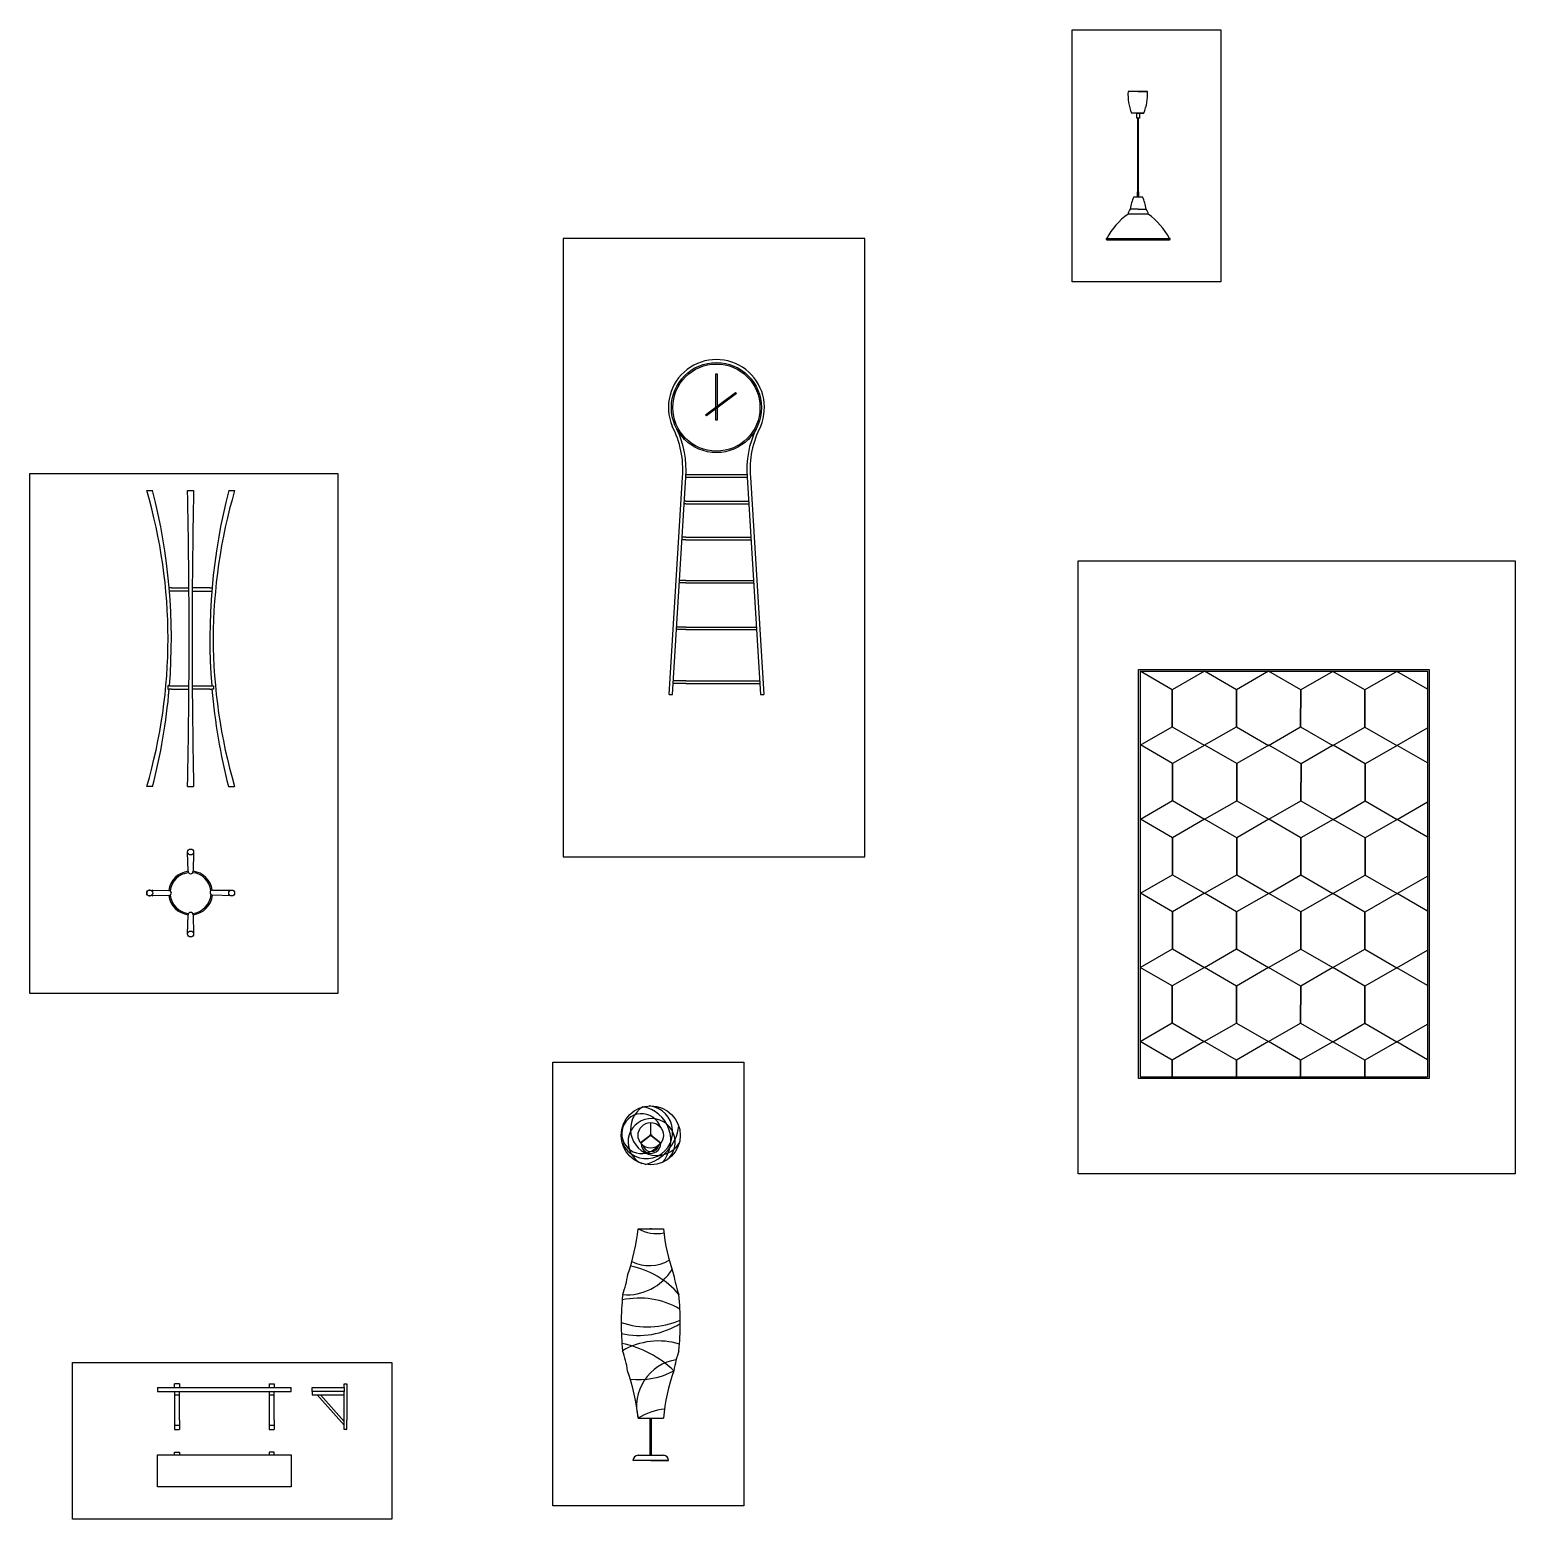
# Model space of a CAD drawing. Header units: inches. Extents: x 18 to 897, y 85 to 966.
import ezdxf

# ---------------------------------------------------------------- set-up
doc = ezdxf.new("R2010")
doc.units = ezdxf.units.IN
doc.header["$MEASUREMENT"] = 0

msp = doc.modelspace()

# ---------------------------------------------------------------- linework, layer by layer
for p, q in [((679.44, 929.06), (667.97, 929.06)), ((673.71, 929.06), (679.44, 929.06)), ((672.94, 916.32), (670.08, 916.32)), ((674.47, 916.32), (672.94, 916.32)), ((673.15, 913.32), (673.15, 916.32)), ((673.15, 916.32), (673.65, 916.32)), ((673.84, 916.32), (674.41, 916.32)), ((674.25, 916.32), (674.75, 916.32)), ((677.34, 916.32), (674.47, 916.32)), ((674.75, 916.32), (674.75, 913.32)), ((674.75, 916.32), (677.34, 916.32)), ((674.75, 913.32), (673.15, 913.32)), ((673.65, 913.32), (673.65, 869.78)), ((674.25, 869.78), (674.25, 913.32)), ((671.45, 866.78), (676.45, 866.78)), ((674.45, 869.78), (673.45, 869.78)), ((673.45, 869.78), (673.45, 866.78)), ((673.95, 866.78), (674.25, 866.78)), ((674.25, 866.78), (674.45, 866.78)), ((674.45, 866.78), (674.45, 869.78)), ((679.95, 856.55), (667.95, 856.55)), ((673.95, 859.55), (669.25, 859.55)), ((673.95, 859.55), (678.65, 859.55)), ((655.35, 842.16), (692.55, 842.16)), ((655.35, 842.16), (673.95, 842.16)), ((655.35, 841.36), (692.55, 841.36)), ((405.76, 723.11), (405.8, 723.11)), ((444.6, 724.63), (443.19, 723.13)), ((396.48, 572.5), (404.4, 701.02)), ((398.41, 572.5), (406.32, 701.02)), ((406.32, 701.02), (442.64, 701.02)), ((406.43, 702.52), (442.54, 702.52)), ((442.64, 701.02), (450.56, 572.5)), ((444.57, 701.02), (452.48, 572.5)), ((87.5, 693), (91, 693)), ((111.7, 693), (115.2, 693)), ((135.99, 693), (139.39, 693)), ((406.32, 685.2), (405.35, 685.2)), ((406.32, 686.7), (405.44, 686.7)), ((406.32, 686.7), (443.53, 686.7)), ((406.32, 685.2), (443.62, 685.2)), ((406.32, 663.94), (404.04, 663.94)), ((406.32, 665.44), (404.13, 665.44)), ((406.32, 665.44), (444.84, 665.44)), ((406.32, 663.94), (444.93, 663.94)), ((102.07, 635.5), (100.78, 635.5)), ((102.07, 635.5), (102.07, 635.5)), ((102.07, 635.5), (112.45, 635.5)), ((124.83, 635.5), (114.44, 635.5)), ((124.83, 635.5), (126.14, 635.5)), ((406.32, 638.36), (402.46, 638.36)), ((406.32, 639.86), (402.56, 639.86)), ((406.32, 639.86), (446.41, 639.86)), ((406.32, 638.36), (446.51, 638.36)), ((112.45, 633.5), (100.95, 633.5)), ((114.43, 633.5), (125.97, 633.5)), ((406.32, 610.79), (400.77, 610.79)), ((406.32, 612.29), (400.86, 612.29)), ((406.32, 612.29), (448.11, 612.29)), ((406.32, 610.79), (448.2, 610.79)), ((102.07, 605.5), (102.07, 605.5)), ((674.19, 345.25), (674.19, 587.25)), ((674.19, 587.25), (675.19, 587.25)), ((675.19, 587.25), (846.19, 587.25)), ((675.19, 586.25), (845.19, 586.25)), ((675.19, 586.25), (675.19, 346.25)), ((845.19, 586.25), (845.19, 346.25)), ((846.19, 587.25), (846.19, 345.25)), ((100.95, 577.5), (99.95, 577.5)), ((99.95, 577.5), (99.95, 575.5)), ((99.95, 575.5), (100.78, 575.5)), ((102.07, 575.5), (100.78, 575.5)), ((100.95, 577.5), (112.46, 577.5)), ((102.07, 575.5), (112.45, 575.5)), ((114.43, 577.5), (125.91, 577.5)), ((124.83, 575.5), (114.44, 575.5)), ((124.83, 575.5), (126.08, 575.5)), ((125.91, 577.5), (126.91, 577.5)), ((126.91, 575.5), (126.08, 575.5)), ((126.91, 577.5), (126.91, 575.5)), ((406.32, 578.9), (398.8, 578.9)), ((406.32, 580.4), (398.89, 580.4)), ((406.32, 580.4), (450.08, 580.4)), ((406.32, 578.9), (450.17, 578.9)), ((396.48, 572.5), (398.41, 572.5)), ((450.56, 572.5), (452.48, 572.5)), ((452.48, 572.5), (452.48, 572.5)), ((91, 518), (87.5, 518)), ((111.7, 518), (115.2, 518)), ((135.8, 518), (139.5, 518)), ((111.95, 467.93), (111.7, 479.25)), ((115.2, 479.25), (114.95, 467.93)), ((89.25, 456.75), (100.57, 456.5)), ((100.57, 453.5), (89.25, 453.25)), ((91, 456.75), (90.96, 456.71)), ((90.96, 453.29), (91, 453.25)), ((137.71, 453.25), (126.4, 453.75)), ((126.47, 456.75), (137.79, 456.75)), ((111.7, 430.75), (111.95, 442.07)), ((114.95, 442.07), (115.2, 430.75)), ((846.19, 345.25), (674.19, 345.25)), ((675.19, 346.25), (845.19, 346.25)), ((385.63, 312.17), (385.63, 319.17)), ((385.73, 312.16), (385.73, 319.17)), ((385.19, 311.43), (379.64, 307.15)), ((385.24, 311.35), (379.7, 307.08)), ((386.03, 311.36), (391.57, 307.09)), ((386.1, 311.5), (391.66, 307.21)), ((378.13, 256.45), (393.13, 256.45)), ((378.13, 256.45), (390.63, 256.45)), ((378.13, 256.45), (385.63, 256.45)), ((386.13, 256.45), (385.13, 256.45)), ((385.13, 256.45), (385.63, 256.45)), ((93.93, 162.62), (172.93, 162.62)), ((93.93, 162.62), (93.93, 160.12)), ((93.93, 160.12), (172.93, 160.12)), ((103.93, 162.62), (103.93, 164.62)), ((106.93, 164.62), (103.93, 164.62)), ((103.93, 160.12), (103.93, 147.12)), ((103.93, 160.12), (103.93, 158.12)), ((106.93, 164.62), (106.93, 162.62)), ((106.93, 158.12), (106.93, 160.12)), ((159.93, 164.62), (159.93, 162.62)), ((159.93, 164.62), (162.93, 164.62)), ((159.93, 160.12), (159.93, 158.12)), ((162.93, 164.62), (162.93, 162.62)), ((162.93, 158.12), (162.93, 160.12)), ((172.93, 160.12), (172.93, 162.62)), ((185.31, 160.12), (185.31, 162.62)), ((185.31, 162.62), (204.31, 162.62)), ((204.31, 160.12), (185.31, 160.12)), ((185.31, 160.12), (185.31, 158.12)), ((204.31, 162.62), (204.31, 164.62)), ((204.31, 164.62), (205.81, 164.62)), ((204.31, 162.62), (204.31, 160.12)), ((204.31, 143.12), (204.31, 160.12)), ((205.81, 164.62), (205.81, 143.12)), ((103.93, 158.12), (106.93, 158.12)), ((106.93, 147.12), (106.93, 158.12)), ((159.93, 158.12), (162.93, 158.12)), ((159.93, 158.12), (159.93, 147.12)), ((162.93, 147.12), (162.93, 158.12)), ((185.31, 158.12), (204.31, 158.12)), ((188.31, 158.12), (204.31, 140.19)), ((190.25, 158.12), (204.31, 142.37)), ((103.93, 147.12), (103.93, 143.12)), ((103.93, 143.12), (103.93, 137.67)), ((106.93, 143.12), (106.93, 147.12)), ((106.93, 143.12), (106.93, 137.67)), ((159.93, 147.12), (159.93, 143.12)), ((159.93, 143.12), (159.93, 137.67)), ((162.93, 143.12), (162.93, 147.12)), ((162.93, 143.12), (162.93, 137.67)), ((204.31, 137.67), (204.31, 143.12)), ((205.81, 137.67), (205.81, 143.12)), ((378.13, 144.45), (393.13, 144.45)), ((385.13, 144.45), (385.13, 122.45)), ((386.13, 122.45), (386.13, 144.45)), ((103.93, 140.19), (106.93, 140.19)), ((103.93, 137.67), (106.93, 137.67)), ((159.93, 140.19), (162.93, 140.19)), ((159.93, 137.67), (162.93, 137.67)), ((205.81, 137.67), (204.31, 137.67)), ((103.93, 122.8), (103.93, 124.3)), ((103.93, 124.3), (106.93, 124.3)), ((106.93, 124.3), (106.93, 122.8)), ((162.93, 124.3), (159.93, 124.3)), ((159.93, 124.3), (159.93, 122.8)), ((162.93, 122.8), (162.93, 124.3)), ((93.93, 103.8), (93.93, 122.8)), ((93.93, 122.8), (172.93, 122.8)), ((172.93, 122.8), (172.93, 103.8)), ((396.13, 119.45), (375.13, 119.45)), ((378.13, 122.45), (393.13, 122.45)), ((385.63, 119.45), (396.13, 119.45)), ((172.93, 103.8), (93.93, 103.8))]:
    msp.add_line(p, q)
at = {"color": 43, "true_color": 0xb5a885}
msp.add_lwpolyline([(634.87, 965.56), (722.9, 965.56), (722.9, 816.58), (634.87, 816.58)], close=True, dxfattribs=at)
at = {"color": 2}
msp.add_lwpolyline([(512.3, 842.03), (333.81, 842.03), (333.81, 476.42), (512.3, 476.42)], close=True, dxfattribs=at)
for points in [[(424.04, 742.32), (424.04, 762.04), (424.92, 762.04), (424.92, 742.97)], [(424.92, 741.87), (424.92, 734.72), (424.04, 734.72), (424.04, 741.22)], [(675.13, 542.41), (694.13, 553.34), (694.16, 575.26), (675.19, 586.25)], [(845.19, 575.5), (827.06, 586.01), (808.06, 575.08), (808.02, 553.16), (826.99, 542.17), (845.19, 552.64)], [(675.19, 498.8), (675.33, 498.72), (694.33, 509.65), (694.36, 531.57), (675.4, 542.56), (675.19, 542.45)], [(845.19, 531.94), (827.26, 542.33), (808.26, 531.4), (808.23, 509.48), (827.19, 498.49), (845.19, 508.84)], [(675.19, 454.92), (675.26, 454.88), (694.26, 465.81), (694.29, 487.73), (675.33, 498.72), (675.19, 498.65)], [(845.19, 488.06), (827.19, 498.49), (808.19, 487.56), (808.16, 465.64), (827.13, 454.65), (845.19, 465.04)], [(675.19, 411.04), (694.19, 421.98), (694.23, 443.89), (675.26, 454.88), (675.19, 454.85)], [(845.19, 444.18), (827.13, 454.65), (808.13, 443.72), (808.09, 421.8), (827.06, 410.81), (845.19, 421.24)], [(675.13, 367.21), (694.13, 378.14), (694.16, 400.06), (675.19, 411.04)], [(845.19, 400.3), (827.06, 410.81), (808.06, 399.88), (808.02, 377.96), (826.99, 366.97), (845.19, 377.44)], [(694.08, 346.25), (694.09, 356.22), (675.13, 367.21)], [(732.04, 346.25), (732.06, 356.16), (713.09, 367.15), (694.09, 356.22), (694.08, 346.25)], [(770.01, 346.25), (770.02, 356.1), (751.06, 367.09), (732.06, 356.16), (732.04, 346.25)], [(807.98, 346.25), (807.99, 356.04), (789.02, 367.03), (770.02, 356.1), (770.01, 346.25)], [(845.19, 356.42), (826.99, 366.97), (807.99, 356.04), (807.98, 346.25)]]:
    msp.add_lwpolyline(points)
for points in [[(435.85, 751.04), (436.37, 750.34), (418.59, 737.19), (418.07, 737.9)], [(713.16, 586.19), (694.16, 575.26), (694.13, 553.34), (713.09, 542.35), (732.09, 553.28), (732.13, 575.2)], [(751.13, 586.13), (732.13, 575.2), (732.09, 553.28), (751.06, 542.29), (770.06, 553.22), (770.09, 575.14)], [(789.09, 586.07), (770.09, 575.14), (770.06, 553.22), (789.02, 542.23), (808.02, 553.16), (808.06, 575.08)], [(713.36, 542.5), (694.36, 531.57), (694.33, 509.65), (713.29, 498.66), (732.29, 509.6), (732.33, 531.52)], [(751.33, 542.45), (732.33, 531.52), (732.29, 509.6), (751.26, 498.61), (770.26, 509.54), (770.29, 531.46)], [(789.29, 542.39), (770.29, 531.46), (770.26, 509.54), (789.23, 498.55), (808.23, 509.48), (808.26, 531.4)], [(713.29, 498.66), (694.29, 487.73), (694.26, 465.81), (713.23, 454.83), (732.23, 465.76), (732.26, 487.68)], [(751.26, 498.61), (732.26, 487.68), (732.23, 465.76), (751.19, 454.77), (770.19, 465.7), (770.23, 487.62)], [(789.23, 498.55), (770.23, 487.62), (770.19, 465.7), (789.16, 454.71), (808.16, 465.64), (808.19, 487.56)], [(713.23, 454.83), (694.23, 443.89), (694.19, 421.98), (713.16, 410.99), (732.16, 421.92), (732.19, 443.84)], [(751.19, 454.77), (732.19, 443.84), (732.16, 421.92), (751.13, 410.93), (770.13, 421.86), (770.16, 443.78)], [(789.16, 454.71), (770.16, 443.78), (770.13, 421.86), (789.09, 410.87), (808.09, 421.8), (808.13, 443.72)], [(713.16, 410.99), (694.16, 400.06), (694.13, 378.14), (713.09, 367.15), (732.09, 378.08), (732.13, 400)], [(751.13, 410.93), (732.13, 400), (732.09, 378.08), (751.06, 367.09), (770.06, 378.02), (770.09, 399.94)], [(789.09, 410.87), (770.09, 399.94), (770.06, 378.02), (789.02, 367.03), (808.02, 377.96), (808.06, 399.88)]]:
    msp.add_lwpolyline(points, close=True)
at = {"color": 3}
msp.add_lwpolyline([(18.31, 703.04), (200.47, 703.04), (200.47, 395.66), (18.31, 395.66)], close=True, dxfattribs=at)
at = {"color": 5}
msp.add_lwpolyline([(638.5, 651.5), (897, 651.5), (897, 289), (638.5, 289)], close=True, dxfattribs=at)
at = {"color": 4}
msp.add_lwpolyline([(327.81, 355.05), (440.7, 355.05), (440.7, 92.5), (327.81, 92.5)], close=True, dxfattribs=at)
at = {"color": 6}
msp.add_lwpolyline([(43.55, 177.24), (232.44, 177.24), (232.44, 84.63), (43.55, 84.63)], close=True, dxfattribs=at)
for centre, radius in [((424.48, 742.1), 26.64), ((424.48, 742.1), 25.77), ((113.45, 479.25), 1.75), ((89.25, 455), 1.75), ((137.75, 455), 1.75), ((113.45, 430.75), 1.75), ((385.63, 311.67), 17.49), ((385.63, 311.67), 7.5), ((385.63, 311.67), 0.5)]:
    msp.add_circle(centre, radius)
for centre, radius, start, end in [((697.11, 927.32), 29.19, 176.59387, 202.14263), ((650.3, 927.32), 29.19, 337.85737, 3.40613), ((692.66, 856.38), 23.62, 153.87703, 172.30278), ((655.24, 856.38), 23.62, 7.69722, 26.12297), ((692.09, 822.69), 41.58, 125.48805, 152.07747), ((674.18, 855.63), 6.3, 141.51996, 171.62266), ((673.72, 855.63), 6.3, 8.37734, 38.48004), ((654.06, 821.15), 43.85, 28.62492, 53.80957), ((655.35, 841.76), 0.4, 90, 270), ((692.55, 841.76), 0.4, 270, 90), ((424.48, 742.1), 28.4, 337.2197, 202.7803), ((349.62, 705.56), 54.97, 355.26309, 27.67912), ((351.54, 705.56), 54.97, 355.26309, 25.52639), ((497.43, 705.56), 54.97, 154.47361, 184.73691), ((499.35, 705.56), 54.97, 152.32088, 184.73691), ((-210.87, 605.5), 310.94, 343.65575, 16.34425), ((-249.42, 605.5), 351.48, 355.43085, 14.41504), ((-4360.03, 605.5), 4472.58, 358.87901, 1.12099), ((4586.92, 605.5), 4472.58, 178.87901, 181.12099), ((476.31, 605.14), 351.48, 165.52383, 184.50977), ((435.23, 605.5), 308.4, 163.51773, 196.48273), ((-249.42, 605.5), 351.48, 345.58496, 355.10372), ((476.31, 605.14), 351.48, 184.83688, 194.35394), ((113.45, 455), 12.93, 96.64825, 173.34215), ((113.45, 455), 12.09, 95.69268, 174.13545), ((113.45, 467.93), 1.5, 180, 0), ((113.45, 455), 12.09, 6.58941, 84.30732), ((113.45, 455), 12.93, 7.73017, 83.35175), ((89.25, 455), 1.75, 87.46867, 272.59272), ((100.57, 455), 1.5, 270, 90), ((113.45, 455), 12.93, 186.65785, 263.35175), ((113.45, 455), 12.09, 185.86455, 264.30732), ((113.45, 455), 12.09, 275.69268, 355.61498), ((113.45, 455), 12.93, 276.64825, 354.47421), ((126.44, 455.25), 1.5, 88.73433, 268.73433), ((113.45, 442.07), 1.5, 360, 180), ((382.95, 313.59), 15.66, 205.59901, 83.26359), ((389.27, 315.34), 15.61, 122.44233, 327.96993), ((377.55, 308.86), 19.95, 318.16189, 80.16819), ((380.27, 312.66), 11.79, 18.42296, 320.55299), ((386.13, 307.68), 13.93, 308.48908, 245.90428), ((375.6, 320.47), 26.83, 284.4939, 352.97713), ((385.72, 306.86), 5.85, 179.92881, 2.27632), ((385.72, 306.86), 4.81, 193.45461, 348.75053), ((263.12, 268.01), 115.59, 340.50937, 354.25685), ((389.34, 276.96), 23.38, 241.35518, 280.02903), ((508.14, 268.01), 115.59, 185.74315, 199.49063), ((371.48, 248.77), 31.42, 265.51867, 328.32151), ((302.6, 240.78), 70.41, 340.64506, 350.73602), ((364.94, 186.8), 48.27, 39.40548, 79.56723), ((384.89, 258.02), 23.38, 243.61261, 299.99812), ((468.66, 240.78), 70.41, 189.26398, 199.35494), ((529.93, 200.45), 161.8, 173.96892, 180), ((378.81, 167.11), 48.27, 60.05336, 102.05926), ((241.33, 200.45), 161.8, 0, 6.03108), ((383.86, 246.64), 48.27, 250.98033, 293.51042), ((529.93, 200.45), 161.8, 180, 185.72905), ((378.64, 238.97), 45.65, 256.83666, 302.44851), ((241.33, 200.45), 161.8, 354.2637, 0), ((355.93, 127.21), 62.68, 46.19628, 78.37338), ((390.28, 147.53), 42.51, 73.06027, 120.13527), ((302.46, 161.11), 70.41, 9.26398, 19.22427), ((405.02, 151.51), 27.8, 98.92961, 194.71418), ((468.81, 161.11), 70.41, 160.79328, 170.73602), ((260.26, 133.1), 118.41, 5.49993, 19.40856), ((378.89, 209.72), 42.51, 262.78537, 298.72284), ((510.07, 133.28), 117.47, 160.52537, 174.54643), ((399.47, 107.68), 42.51, 97.71291, 120.13527), ((378.13, 119.45), 3, 90, 180), ((393.13, 119.45), 3, 0, 90)]:
    msp.add_arc(centre, radius, start, end)

doc.saveas('drawing.dxf')
